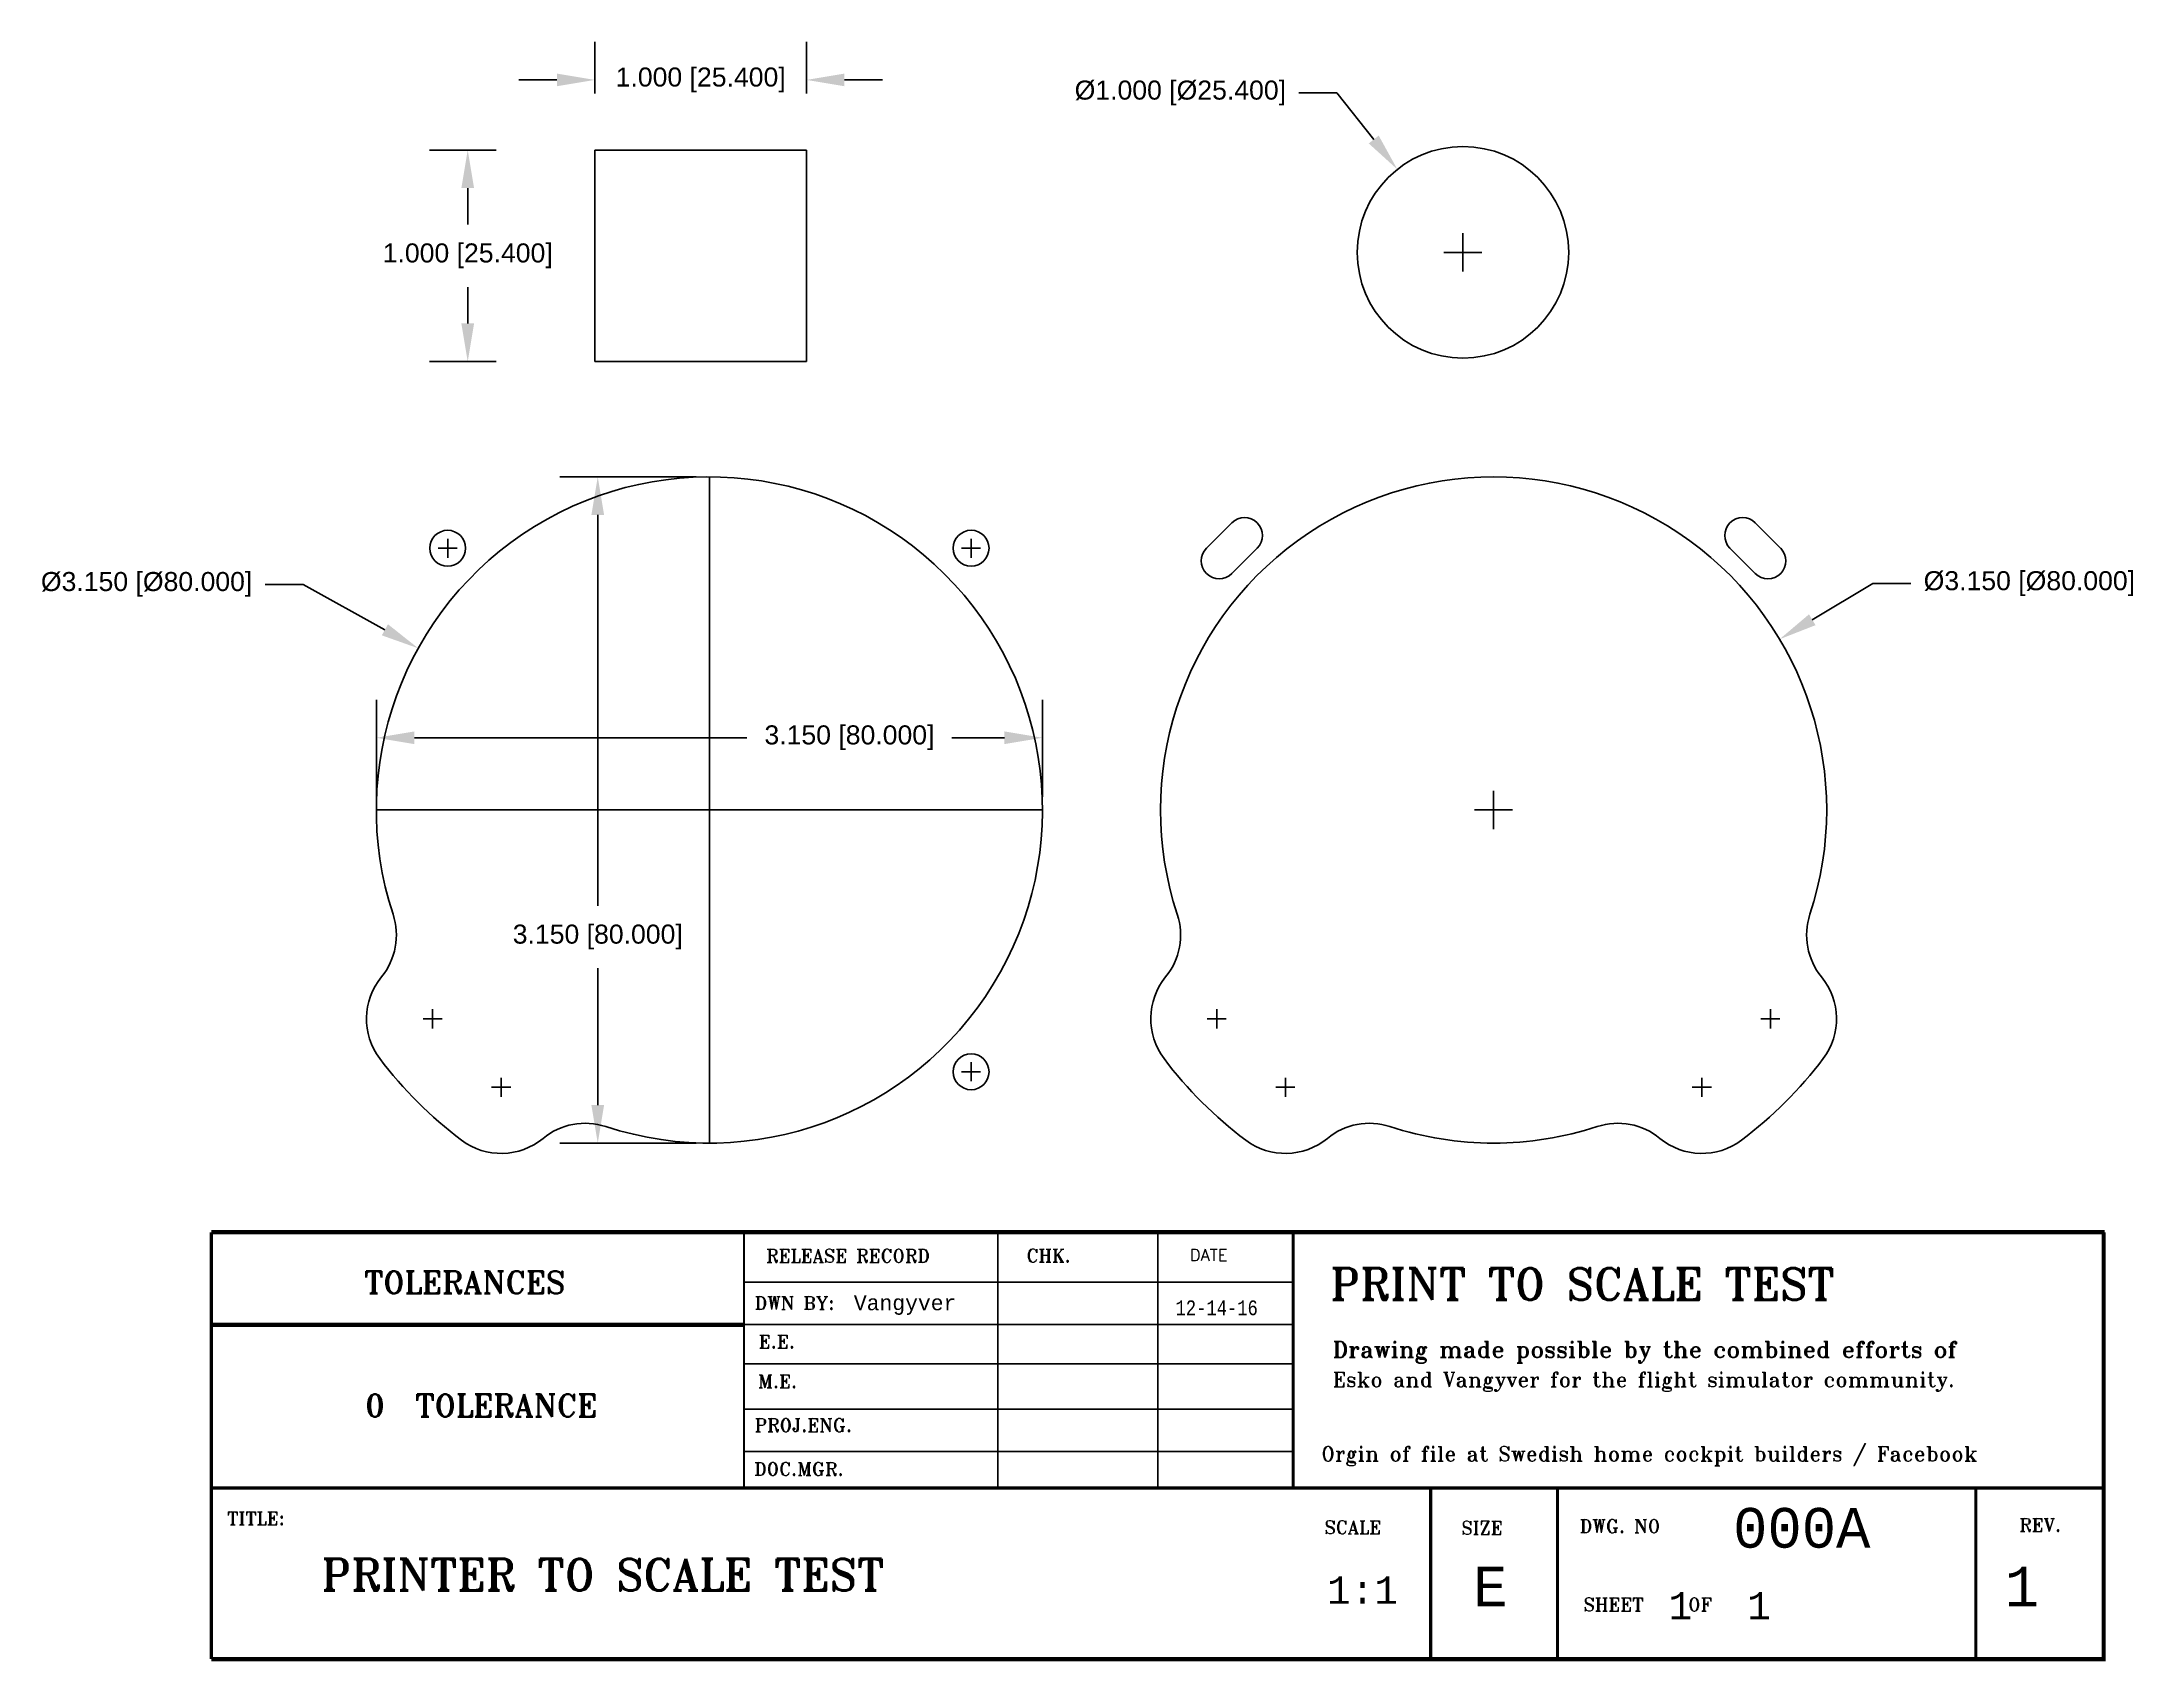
# Model space of a CAD drawing. Header units: inches. Extents: x 6.48 to 16.37, y 24.03 to 31.69.
import ezdxf
from ezdxf.enums import TextEntityAlignment as Align

# ---------------------------------------------------------------- set-up
doc = ezdxf.new("R2010")
doc.units = ezdxf.units.IN
doc.header["$MEASUREMENT"] = 0
doc.header["$PDSIZE"] = -5
doc.layers.get('Defpoints').update_dxf_attribs({"color": 5})
doc.styles.add('MONOTXT', font='MONOTXT', dxfattribs={"height": 0.08})
doc.styles.add('ROMANT', font='romant', dxfattribs={"height": 0.11})
doc.styles.get("Standard").update_dxf_attribs({"font": 'arial.ttf'})
doc.dimstyles.get("Standard").update_dxf_attribs({"dimtxt": 0.09, "dimasz": 0.18, "dimexe": 0.18, "dimexo": 0.0625, "dimgap": 0.09, "dimtad": 0, "dimtih": 1, "dimtoh": 1, "dimdec": 3, "dimzin": 0, "dimdsep": 46, "dimtxsty": 'Standard', "dimcen": 0.09, "dimadec": 0, "dimazin": 0, "dimtfac": 1, "dimtdec": 4, "dimtofl": 0, "dimtmove": 0, "dimatfit": 3, "dimfxl": 1, "dimtolj": 1, "dimtzin": 0, "dimarcsym": 0})

# ---------------------------------------------------------------- blocks, each defined once
blk = doc.blocks.new('*D732')
at = {"color": 0, "lineweight": -2}
for p, q in [((8.6255, 31.174), (8.3106, 31.174)), ((8.4906, 30.994), (8.4906, 30.8217)), ((8.4906, 30.354), (8.4906, 30.5264)), ((8.6255, 30.174), (8.3106, 30.174))]:
    blk.add_line(p, q, dxfattribs=at)
at = {"color": 0}
for points in [[(8.5206, 30.994), (8.4606, 30.994), (8.4906, 31.174)], [(8.4606, 30.354), (8.5206, 30.354), (8.4906, 30.174)]]:
    blk.add_solid(points, dxfattribs=at)
at = {"layer": 'Defpoints', "color": 0}
for p in [(8.688, 31.174), (8.4906, 30.174), (8.688, 30.174)]:
    blk.add_point(p, dxfattribs=at)
at = {"color": 0, "insert": (8.4906, 30.674), "char_height": 0.09, "attachment_point": 5}
blk.add_mtext('\\A1;1.000 [25.400]', dxfattribs=at)
blk = doc.blocks.new('*D733')
at = {"color": 0, "lineweight": -2}
for p, q in [((9.0921, 31.442), (9.0921, 31.6855)), ((10.0921, 31.442), (10.0921, 31.6855)), ((8.9121, 31.5055), (8.7321, 31.5055)), ((10.2721, 31.5055), (10.4521, 31.5055))]:
    blk.add_line(p, q, dxfattribs=at)
at = {"color": 0}
for points in [[(8.9121, 31.4755), (8.9121, 31.5355), (9.0921, 31.5055)], [(10.2721, 31.5355), (10.2721, 31.4755), (10.0921, 31.5055)]]:
    blk.add_solid(points, dxfattribs=at)
at = {"layer": 'Defpoints', "color": 0}
for p in [(10.0921, 31.5055), (9.0921, 31.3795), (10.0921, 31.3795)]:
    blk.add_point(p, dxfattribs=at)
at = {"color": 0, "insert": (9.5921, 31.5055), "char_height": 0.09, "attachment_point": 5}
blk.add_mtext('\\A1;1.000 [25.400]', dxfattribs=at)
blk = doc.blocks.new('*D734')
at = {"color": 0, "lineweight": -2}
for p, q in [((12.4204, 31.4438), (12.6004, 31.4438)), ((12.6004, 31.4438), (12.7745, 31.2237))]:
    blk.add_line(p, q, dxfattribs=at)
at = {"color": 0}
for p, q in [((13.1963, 30.6004), (13.1963, 30.7804)), ((13.1063, 30.6904), (13.2863, 30.6904))]:
    blk.add_line(p, q, dxfattribs=at)
blk.add_solid([(12.751, 31.2051), (12.798, 31.2423), (12.8862, 31.0825)], dxfattribs=at)
at = {"layer": 'Defpoints', "color": 0}
for p in [(12.8862, 31.0825), (13.5065, 30.2982)]:
    blk.add_point(p, dxfattribs=at)
at = {"color": 0, "insert": (11.8601, 31.4438), "char_height": 0.09, "attachment_point": 5}
blk.add_mtext('\\A1;%%c1.000 [%%c25.400]', dxfattribs=at)
blk = doc.blocks.new('*D735')
at = {"color": 0, "lineweight": -2}
for p, q in [((7.5325, 29.1207), (7.7125, 29.1207)), ((7.7125, 29.1207), (8.0991, 28.9061))]:
    blk.add_line(p, q, dxfattribs=at)
at = {"color": 0}
for p, q in [((9.6333, 27.9643), (9.6333, 28.1443)), ((9.5433, 28.0543), (9.7233, 28.0543))]:
    blk.add_line(p, q, dxfattribs=at)
blk.add_solid([(8.0845, 28.8798), (8.1136, 28.9323), (8.2564, 28.8187)], dxfattribs=at)
at = {"layer": 'Defpoints', "color": 0}
for p in [(8.2564, 28.8187), (11.0101, 27.2898)]:
    blk.add_point(p, dxfattribs=at)
at = {"color": 0, "insert": (6.9722, 29.1207), "char_height": 0.09, "attachment_point": 5}
blk.add_mtext('\\A1;%%c3.150 [%%c80.000]', dxfattribs=at)
blk = doc.blocks.new('*D736')
at = {"color": 0, "lineweight": -2}
for p, q in [((15.1343, 29.1246), (14.8481, 28.9537)), ((15.3143, 29.1246), (15.1343, 29.1246))]:
    blk.add_line(p, q, dxfattribs=at)
at = {"color": 0}
for p, q in [((13.3413, 27.9643), (13.3413, 28.1443)), ((13.2513, 28.0543), (13.4313, 28.0543))]:
    blk.add_line(p, q, dxfattribs=at)
blk.add_solid([(14.8327, 28.9794), (14.8635, 28.9279), (14.6935, 28.8614)], dxfattribs=at)
at = {"layer": 'Defpoints', "color": 0}
for p in [(14.6935, 28.8614), (11.9891, 27.2471)]:
    blk.add_point(p, dxfattribs=at)
at = {"color": 0, "insert": (15.8746, 29.1246), "char_height": 0.09, "attachment_point": 5}
blk.add_mtext('\\A1;%%c3.150 [%%c80.000]', dxfattribs=at)
blk = doc.blocks.new('*D740')
at = {"color": 0, "lineweight": -2}
for p, q in [((8.0585, 28.1168), (8.0585, 28.5757)), ((11.2081, 28.1168), (11.2081, 28.5757)), ((8.2385, 28.3957), (9.8107, 28.3957)), ((11.0281, 28.3957), (10.7803, 28.3957))]:
    blk.add_line(p, q, dxfattribs=at)
at = {"color": 0}
for points in [[(8.2385, 28.4257), (8.2385, 28.3657), (8.0585, 28.3957)], [(11.0281, 28.3657), (11.0281, 28.4257), (11.2081, 28.3957)]]:
    blk.add_solid(points, dxfattribs=at)
at = {"layer": 'Defpoints', "color": 0}
for p in [(11.2081, 28.3957), (8.0585, 28.0543), (11.2081, 28.0543)]:
    blk.add_point(p, dxfattribs=at)
at = {"color": 0, "insert": (10.2955, 28.3957), "char_height": 0.09, "attachment_point": 5}
blk.add_mtext('\\A1;3.150 [80.000]', dxfattribs=at)
blk = doc.blocks.new('*D741')
at = {"color": 0, "lineweight": -2}
for p, q in [((9.5708, 29.6291), (8.9254, 29.6291)), ((9.1054, 29.4491), (9.1054, 27.6015)), ((9.1054, 26.6595), (9.1054, 27.3062)), ((9.5708, 26.4795), (8.9254, 26.4795))]:
    blk.add_line(p, q, dxfattribs=at)
at = {"color": 0}
for points in [[(9.1354, 29.4491), (9.0754, 29.4491), (9.1054, 29.6291)], [(9.0754, 26.6595), (9.1354, 26.6595), (9.1054, 26.4795)]]:
    blk.add_solid(points, dxfattribs=at)
at = {"layer": 'Defpoints', "color": 0}
for p in [(9.6333, 29.6291), (9.1054, 26.4795), (9.6333, 26.4795)]:
    blk.add_point(p, dxfattribs=at)
at = {"color": 0, "insert": (9.1054, 27.4539), "char_height": 0.09, "attachment_point": 5}
blk.add_mtext('\\A1;3.150 [80.000]', dxfattribs=at)

msp = doc.modelspace()

# ---------------------------------------------------------------- linework, layer by layer
for p, q in [((9.0921, 31.174), (9.0921, 30.174)), ((9.0921, 31.174), (10.0921, 31.174)), ((10.0921, 31.174), (10.0921, 30.174)), ((9.0921, 30.174), (10.0921, 30.174)), ((9.6333, 28.0093), (9.6333, 29.6291)), ((9.6333, 26.4795), (9.6333, 29.6291)), ((11.984, 29.2917), (12.1039, 29.4116)), ((14.6986, 29.2917), (14.5788, 29.4116)), ((8.3508, 29.2917), (8.4408, 29.2917)), ((8.3958, 29.2467), (8.3958, 29.3367)), ((10.8257, 29.2917), (10.9157, 29.2917)), ((10.8707, 29.2467), (10.8707, 29.3367)), ((12.1039, 29.1718), (12.2237, 29.2917)), ((14.5788, 29.1718), (14.4589, 29.2917)), ((13.3413, 28.0093), (13.3413, 28.0993)), ((8.0585, 28.0543), (11.2081, 28.0543)), ((9.5883, 28.0543), (9.6783, 28.0543)), ((13.2963, 28.0543), (13.3863, 28.0543)), ((8.3243, 27.022), (8.3243, 27.112)), ((12.0324, 27.022), (12.0324, 27.112)), ((14.6503, 27.022), (14.6503, 27.112)), ((8.2793, 27.067), (8.3693, 27.067)), ((11.9874, 27.067), (12.0774, 27.067)), ((14.6053, 27.067), (14.6953, 27.067)), ((10.8257, 26.8168), (10.9157, 26.8168)), ((10.8707, 26.7718), (10.8707, 26.8618)), ((8.6037, 26.7433), (8.6937, 26.7433)), ((8.6487, 26.6983), (8.6487, 26.7883)), ((12.3117, 26.7433), (12.4017, 26.7433)), ((12.3567, 26.6983), (12.3567, 26.7883)), ((14.2809, 26.7433), (14.3709, 26.7433)), ((14.3259, 26.6983), (14.3259, 26.7883)), ((10.9975, 26.0487), (10.9975, 24.8492)), ((11.7533, 26.0487), (11.7533, 24.8492)), ((9.797, 25.8221), (12.3939, 25.8221)), ((9.797, 25.6218), (12.3939, 25.6218)), ((9.797, 25.4365), (12.3939, 25.4365)), ((9.797, 25.2218), (12.3939, 25.2218)), ((9.797, 25.0218), (12.3939, 25.0218))]:
    msp.add_line(p, q)
for points in [[(16.2259, 26.0585, 0.02, 0.02, 0), (16.2259, 24.0406, 0.02, 0.02, 0), (7.2785, 24.0406, 0.02, 0.02, 0)], [(7.2785, 24.0406, 0.015, 0.015, 0), (7.2785, 26.0585, 0.015, 0.015, 0)], [(9.797, 24.8492, 0.01, 0.01, 0), (9.797, 26.0585, 0.01, 0.01, 0)], [(12.3939, 26.0585, 0.015, 0.015, 0), (12.3939, 24.8492, 0.015, 0.015, 0)], [(16.2204, 24.8492, 0.015, 0.015, 0), (7.2785, 24.8492, 0.015, 0.015, 0)], [(13.0436, 24.8492, 0.015, 0.015, 0), (13.0436, 24.0406, 0.015, 0.015, 0)], [(13.6435, 24.8492, 0.015, 0.015, 0), (13.6435, 24.0406, 0.015, 0.015, 0)], [(15.6218, 24.8492, 0.015, 0.015, 0), (15.6218, 24.0406, 0.015, 0.015, 0)]]:
    msp.add_lwpolyline(points, format="xyseb")
at = {"const_width": 0.02}
for points in [[(7.2785, 26.0585), (16.23, 26.0585)], [(7.2791, 25.6202), (9.7975, 25.6202)]]:
    msp.add_lwpolyline(points, dxfattribs=at)
for centre, radius in [((13.1963, 30.6904), 0.5), ((7.2311, 29.8467), 0), ((7.2311, 29.8467), 0), ((7.2311, 29.8467), 0), ((8.3958, 29.2917), 0.0848), ((10.8707, 29.2917), 0.0848), ((10.8707, 26.8168), 0.0848)]:
    msp.add_circle(centre, radius)
for centre, radius, start, end in [((9.6333, 28.0543), 1.5748, 251.8645, 198.25088), ((13.3413, 28.0543), 1.5748, 341.74912, 198.25088), ((12.1638, 29.3516), 0.0848, 315, 135), ((14.5188, 29.3516), 0.0848, 45, 225), ((12.044, 29.2318), 0.0848, 135, 315), ((14.6387, 29.2318), 0.0848, 225, 45), ((7.8409, 27.4632), 0.3125, 320.66524, 18.25088), ((8.3243, 27.067), 0.3125, 140.66524, 217.0238), ((9.6333, 28.0543), 1.952, 217.0238, 233.09158), ((8.6487, 26.7433), 0.3125, 233.09158, 309.45014), ((9.0458, 26.2607), 0.3125, 71.8645, 129.45014), ((12.7539, 26.2607), 0.3125, 71.8645, 129.45014), ((13.3413, 28.0543), 1.5748, 251.8645, 288.1355), ((13.9288, 26.2607), 0.3125, 50.54986, 108.1355)]:
    msp.add_arc(centre, radius, start, end)
at = {"ltscale": 0.2}
for centre, radius, start, end in [((11.549, 27.4632), 0.3125, 320.66524, 18.25088), ((15.1337, 27.4632), 0.3125, 161.74912, 219.33476), ((12.0324, 27.067), 0.3125, 140.66524, 217.0238), ((14.6503, 27.067), 0.3125, 322.9762, 39.33476), ((13.3413, 28.0543), 1.952, 217.0238, 233.09158), ((13.3413, 28.0543), 1.952, 306.90842, 322.9762), ((12.3567, 26.7433), 0.3125, 233.09158, 309.45014), ((14.3259, 26.7433), 0.3125, 230.54986, 306.90842)]:
    msp.add_arc(centre, radius, start, end, dxfattribs=at)

# ---------------------------------------------------------------- texts
for s, height, style, p in [('RELEASE RECORD', 0.062457, 'ROMANT', (9.9018, 25.9156)), ('CHK.', 0.06246, 'ROMANT', (11.1326, 25.9165)), ('DATE', 0.05621, 'ROMANT', (11.9048, 25.9226)), ('TOLERANCES', 0.10618, 'ROMANT', (8.0006, 25.768)), ('PRINT TO SCALE TEST', 0.15, 'ROMANT', (12.5688, 25.7384)), ('DWN BY:', 0.06246, 'ROMANT', (9.8474, 25.6923)), ('Vangyver', 0.07, 'MONOTXT', (10.3164, 25.6893)), ('E.E.', 0.06246, 'ROMANT', (9.8666, 25.5099)), ('Drawing made possible by the combined efforts of', 0.07671, 'ROMANT', (12.5812, 25.4656)), ('M.E.', 0.06246, 'ROMANT', (9.8637, 25.3222)), ('Esko and Vangyver for the flight simulator community.', 0.069039, 'ROMANT', (12.5808, 25.3278)), ('0  TOLERANCE', 0.106177, 'ROMANT', (8.0066, 25.1861)), ('PROJ.ENG.', 0.06246, 'ROMANT', (9.8475, 25.1154)), ('Orgin of file at Swedish home cockpit builders / Facebook ', 0.069039, 'ROMANT', (12.526, 24.9767)), ('DOC.MGR.', 0.06246, 'ROMANT', (9.8451, 24.9078)), ('TITLE:', 0.06246, 'ROMANT', (7.3528, 24.6744)), ('000A', 0.1875, 'MONOTXT', (14.4738, 24.5672)), ('SCALE', 0.06246, 'ROMANT', (12.5416, 24.6322)), ('SIZE', 0.06246, 'ROMANT', (13.1887, 24.6293)), ('DWG. NO', 0.06246, 'ROMANT', (13.7489, 24.6376)), ('REV.', 0.06246, 'ROMANT', (15.8269, 24.6432)), ('PRINTER TO SCALE TEST', 0.15, 'ROMANT', (7.7983, 24.3641)), ('1:1', 0.12915, 'MONOTXT', (12.5539, 24.3017)), ('E', 0.1875, 'MONOTXT', (13.2453, 24.29)), ('1', 0.1875, 'MONOTXT', (15.7581, 24.29)), ('SHEET    OF', 0.062457, 'ROMANT', (13.7663, 24.2676)), ('1', 0.1291, 'MONOTXT', (14.1683, 24.2281)), ('1', 0.1291, 'MONOTXT', (14.5405, 24.2281))]:
    msp.add_text(s, height=height, dxfattribs=dict(style=style)).set_placement(p)
at = {"style": 'MONOTXT', "width": 0.725233}
msp.add_text('12-14-16', height=0.07, dxfattribs=at).set_placement((11.8373, 25.666), (12.2265, 25.666), align=Align.FIT)

# ---------------------------------------------------------------- dimensions: what is measured, and where the dimension line sits
dim = msp.add_linear_dim(base=(10.0921, 31.5055), p1=(9.0921, 31.3795), p2=(10.0921, 31.3795), dimstyle='Standard')
dim.commit()
dim.dimension.update_dxf_attribs({"geometry": '*D733', "text_midpoint": (9.5921, 31.5055)})
for p1, p2, picture, middle in [((13.5065, 30.2982), (12.8862, 31.0825), '*D734', (11.8601, 31.4438)), ((11.0101, 27.2898), (8.2564, 28.8187), '*D735', (6.9722, 29.1207)), ((11.9891, 27.2471), (14.6935, 28.8614), '*D736', (15.8746, 29.1246))]:
    dim = msp.add_diameter_dim_2p(p1=p1, p2=p2, dimstyle='Standard')
    dim.commit()
    dim.dimension.update_dxf_attribs({"geometry": picture, "text_midpoint": middle, "dimtype": 163})
dim = msp.add_linear_dim(base=(8.4906, 30.174), p1=(8.688, 31.174), p2=(8.688, 30.174), angle=90, dimstyle='Standard')
dim.commit()
dim.dimension.update_dxf_attribs({"geometry": '*D732', "text_midpoint": (8.4906, 30.674)})
dim = msp.add_linear_dim(base=(9.1054, 26.4795), p1=(9.6333, 29.6291), p2=(9.6333, 26.4795), angle=90, dimstyle='Standard')
dim.commit()
dim.dimension.update_dxf_attribs({"geometry": '*D741', "text_midpoint": (9.1054, 27.4539), "dimtype": 160})
dim = msp.add_linear_dim(base=(11.2081, 28.3957), p1=(8.0585, 28.0543), p2=(11.2081, 28.0543), dimstyle='Standard')
dim.commit()
dim.dimension.update_dxf_attribs({"geometry": '*D740', "text_midpoint": (10.2955, 28.3957), "dimtype": 160})

doc.saveas('drawing.dxf')
